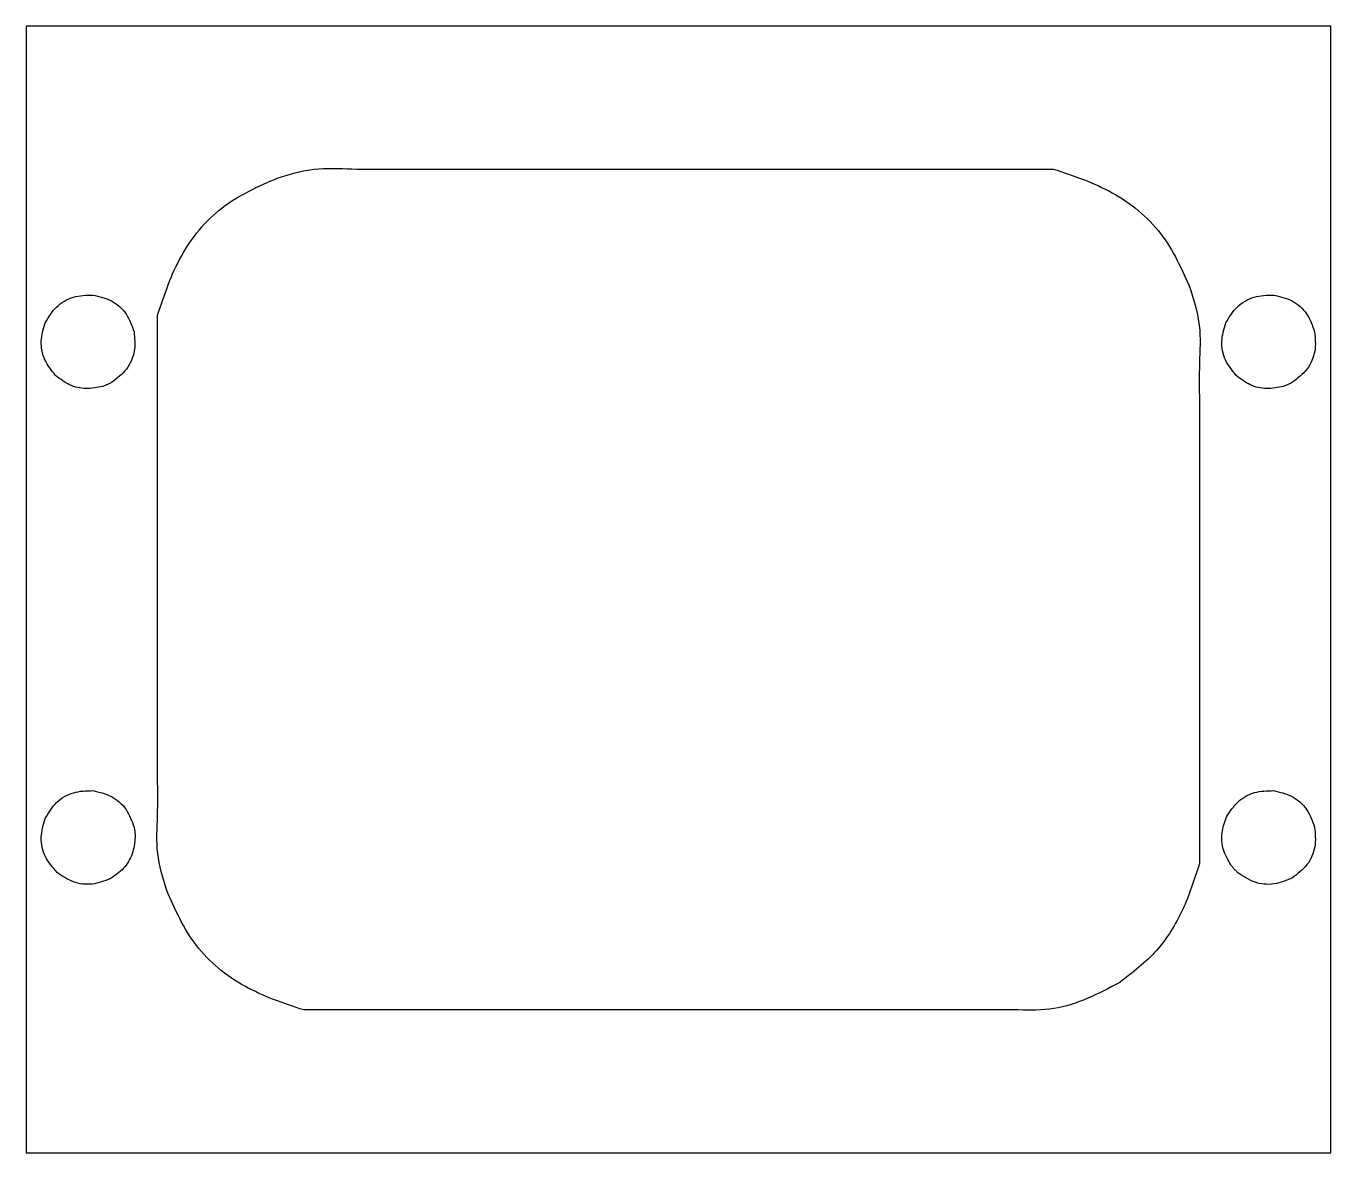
# Model space of a CAD drawing. Extents: x -244 to -119, y 41 to 149.
import ezdxf

# ---------------------------------------------------------------- set-up
doc = ezdxf.new("R2010")
doc.units = 0
doc.layers.add('Layer_1', color=7, linetype='CONTINUOUS')

msp = doc.modelspace()

# ---------------------------------------------------------------- linework, layer by layer
at = {"layer": 'Layer_1', "color": 7}
for p, q in [((-119.20761, 149.276936), (-244.207609, 149.276936)), ((-244.207609, 149.276936), (-244.207609, 41.276932)), ((-119.20761, 41.276932), (-119.20761, 149.276936)), ((-236.867009, 114.747134), (-236.867009, 114.747134)), ((-123.767009, 114.747134), (-123.767009, 114.747134)), ((-233.757608, 71.526949), (-233.757608, 71.526949)), ((-128.79821, 68.881934), (-128.79821, 68.881934)), ((-139.442309, 57.611248), (-139.442309, 57.611248)), ((-244.207609, 41.276932), (-119.20761, 41.276932))]:
    msp.add_line(p, q, dxfattribs=at)
for points, knots in [([(-220.07504, 134.739054), (-218.925023, 135.086672), (-216.612771, 135.785602), (-212.980161, 135.535812), (-210.575915, 135.564424), (-209.373241, 135.578736)], [0, 0, 0, 0, 3.573357, 7.184675, 10.799301, 10.799301, 10.799301, 10.799301]), ([(-209.373241, 135.578736), (-202.310238, 135.578736), (-188.184231, 135.578736), (-166.995221, 135.578736), (-152.869214, 135.578736), (-145.806211, 135.578736)], [0, 0, 0, 0, 21.18901, 42.37802, 63.567031, 63.567031, 63.567031, 63.567031]), ([(-145.806211, 135.578736), (-143.87124, 134.934049), (-140.016143, 133.649621), (-135.113996, 129.66204), (-133.469628, 125.919546), (-132.645892, 124.044765)], [0, 0, 0, 0, 6.099314, 12.151838, 18.227264, 18.227264, 18.227264, 18.227264]), ([(-231.609008, 121.578735), (-230.964321, 123.513705), (-229.679892, 127.368802), (-225.692314, 132.270951), (-221.94982, 133.915318), (-220.07504, 134.739054)], [0, 0, 0, 0, 6.099314, 12.151838, 18.227261, 18.227261, 18.227261, 18.227261]), ([(-132.645892, 124.044765), (-132.298274, 122.894748), (-131.599344, 120.582497), (-131.849134, 116.949889), (-131.820523, 114.545642), (-131.806211, 113.342969)], [0, 0, 0, 0, 3.573355, 7.184672, 10.799298, 10.799298, 10.799298, 10.799298]), ([(-242.375047, 120.831752), (-242.053205, 121.372855), (-241.40936, 122.45533), (-239.702212, 123.453819), (-238.442992, 123.484946), (-237.813452, 123.500508)], [0, 0, 0, 0, 1.869172, 3.739277, 5.608967, 5.608967, 5.608967, 5.608967]), ([(-237.813452, 123.500508), (-237.19938, 123.361635), (-235.970931, 123.083819), (-234.49374, 121.768822), (-234.075018, 120.580855), (-233.86568, 119.986937)], [0, 0, 0, 0, 1.869167, 3.739262, 5.608942, 5.608942, 5.608942, 5.608942]), ([(-129.275047, 120.831752), (-128.953205, 121.372855), (-128.30936, 122.45533), (-126.602212, 123.453819), (-125.342992, 123.484948), (-124.713452, 123.500511)], [0, 0, 0, 0, 1.869173, 3.739279, 5.608967, 5.608967, 5.608967, 5.608967]), ([(-124.713452, 123.500511), (-124.099381, 123.361636), (-122.870932, 123.083818), (-121.393739, 121.768824), (-120.975018, 120.580855), (-120.76568, 119.986937)], [0, 0, 0, 0, 1.869167, 3.739263, 5.608943, 5.608943, 5.608943, 5.608943]), ([(-231.609008, 77.21089), (-231.609008, 82.140651), (-231.609008, 92.000171), (-231.609008, 106.789453), (-231.609008, 116.648975), (-231.609008, 121.578735)], [0, 0, 0, 0, 14.789281, 29.578563, 44.367845, 44.367845, 44.367845, 44.367845]), ([(-241.377256, 115.788673), (-241.762373, 116.261295), (-242.532758, 117.206723), (-242.904283, 119.080278), (-242.551449, 120.247959), (-242.375047, 120.831752)], [0, 0, 0, 0, 1.811439, 3.623582, 5.435434, 5.435434, 5.435434, 5.435434]), ([(-128.277256, 115.788673), (-128.662372, 116.261295), (-129.432755, 117.206724), (-129.804283, 119.080278), (-129.451449, 120.247959), (-129.275047, 120.831752)], [0, 0, 0, 0, 1.811439, 3.623581, 5.435433, 5.435433, 5.435433, 5.435433]), ([(-233.86568, 119.986937), (-233.808005, 119.360005), (-233.692627, 118.105828), (-234.486814, 116.2946), (-235.487223, 115.529242), (-235.987373, 115.146606)], [0, 0, 0, 0, 1.869164, 3.739262, 5.608946, 5.608946, 5.608946, 5.608946]), ([(-120.76568, 119.986937), (-120.708006, 119.360005), (-120.592629, 118.105827), (-121.386815, 116.294599), (-122.387224, 115.529242), (-122.887373, 115.146606)], [0, 0, 0, 0, 1.869165, 3.739262, 5.608945, 5.608945, 5.608945, 5.608945]), ([(-236.867009, 114.747134), (-237.397078, 114.637673), (-238.45666, 114.418866), (-240.094634, 114.792537), (-240.949584, 115.456526), (-241.377256, 115.788673)], [0, 0, 0, 0, 1.612186, 3.22268, 4.834653, 4.834653, 4.834653, 4.834653]), ([(-235.987373, 115.146606), (-236.081098, 115.09383), (-236.268546, 114.988278), (-236.562523, 114.854035), (-236.765514, 114.782768), (-236.867009, 114.747134)], [0, 0, 0, 0, 0.32261, 0.645216, 0.967812, 0.967812, 0.967812, 0.967812]), ([(-123.767009, 114.747134), (-124.297078, 114.637674), (-125.356661, 114.418866), (-126.994634, 114.792538), (-127.849584, 115.456526), (-128.277256, 115.788673)], [0, 0, 0, 0, 1.612186, 3.22268, 4.834652, 4.834652, 4.834652, 4.834652]), ([(-122.887373, 115.146606), (-122.981098, 115.09383), (-123.168547, 114.988278), (-123.462523, 114.854035), (-123.665515, 114.782768), (-123.767009, 114.747134)], [0, 0, 0, 0, 0.32261, 0.645216, 0.967812, 0.967812, 0.967812, 0.967812]), ([(-131.806211, 113.342969), (-131.806211, 108.413209), (-131.806211, 98.553688), (-131.806211, 83.764406), (-131.806211, 73.904885), (-131.806211, 68.975124)], [0, 0, 0, 0, 14.789281, 29.578563, 44.367845, 44.367845, 44.367845, 44.367845]), ([(-230.769327, 66.5091), (-231.116945, 67.659116), (-231.815874, 69.971365), (-231.566085, 73.603972), (-231.594696, 76.008217), (-231.609008, 77.21089)], [0, 0, 0, 0, 3.573352, 7.184668, 10.799293, 10.799293, 10.799293, 10.799293]), ([(-242.375044, 73.331757), (-242.053202, 73.872866), (-241.409358, 74.955353), (-239.702234, 75.953926), (-238.442997, 75.985056), (-237.813449, 76.00062)], [0, 0, 0, 0, 1.869195, 3.739319, 5.609026, 5.609026, 5.609026, 5.609026]), ([(-237.813449, 76.00062), (-237.199375, 75.861733), (-235.970919, 75.583891), (-234.493762, 74.268837), (-234.075027, 73.080865), (-233.865682, 72.486945)], [0, 0, 0, 0, 1.869178, 3.739294, 5.608992, 5.608992, 5.608992, 5.608992]), ([(-129.201418, 73.493163), (-128.87094, 74.005498), (-128.209855, 75.030366), (-126.542787, 75.96273), (-125.323196, 75.987991), (-124.71345, 76.00062)], [0, 0, 0, 0, 1.811479, 3.62366, 5.435551, 5.435551, 5.435551, 5.435551]), ([(-124.71345, 76.00062), (-124.099375, 75.861734), (-122.870918, 75.583893), (-121.393762, 74.268837), (-120.975027, 73.080865), (-120.765683, 72.486945)], [0, 0, 0, 0, 1.869179, 3.739295, 5.608993, 5.608993, 5.608993, 5.608993]), ([(-241.246491, 68.168801), (-241.661652, 68.642092), (-242.492183, 69.588912), (-242.914277, 71.521029), (-242.554775, 72.728226), (-242.375044, 73.331757)], [0, 0, 0, 0, 1.869149, 3.739233, 5.608899, 5.608899, 5.608899, 5.608899]), ([(-128.79821, 68.881934), (-129.0661, 69.352223), (-129.601598, 70.292308), (-129.75238, 71.965525), (-129.385128, 72.983795), (-129.201418, 73.493163)], [0, 0, 0, 0, 1.612136, 3.222582, 4.834504, 4.834504, 4.834504, 4.834504]), ([(-233.757608, 71.526949), (-233.817307, 70.989011), (-233.93664, 69.913702), (-234.798137, 68.471395), (-235.693788, 67.863473), (-236.141819, 67.559373)], [0, 0, 0, 0, 1.612148, 3.222599, 4.834528, 4.834528, 4.834528, 4.834528]), ([(-233.865682, 72.486945), (-233.844456, 72.381502), (-233.802002, 72.170617), (-233.765182, 71.849555), (-233.760133, 71.634483), (-233.757608, 71.526949)], [0, 0, 0, 0, 0.322598, 0.645193, 0.967778, 0.967778, 0.967778, 0.967778]), ([(-120.765683, 72.486945), (-120.708006, 71.860017), (-120.592623, 70.60585), (-121.386787, 68.794619), (-122.387219, 68.0293), (-122.887379, 67.646684)], [0, 0, 0, 0, 1.869154, 3.739238, 5.608905, 5.608905, 5.608905, 5.608905]), ([(-131.806211, 68.975124), (-132.286005, 67.489539), (-133.239845, 64.536173), (-135.720789, 60.472641), (-138.197039, 58.568708), (-139.442309, 57.611248)], [0, 0, 0, 0, 4.681351, 9.306602, 13.985537, 13.985537, 13.985537, 13.985537]), ([(-128.146491, 68.168804), (-128.225644, 68.241632), (-128.383949, 68.387287), (-128.602457, 68.625389), (-128.73296, 68.79642), (-128.79821, 68.881934)], [0, 0, 0, 0, 0.322602, 0.645201, 0.967789, 0.967789, 0.967789, 0.967789]), ([(-236.141819, 67.559373), (-236.710325, 67.33915), (-237.84756, 66.898619), (-239.744251, 67.12423), (-240.745771, 67.820629), (-241.246491, 68.168801)], [0, 0, 0, 0, 1.811466, 3.623637, 5.435514, 5.435514, 5.435514, 5.435514]), ([(-122.887379, 67.646684), (-123.465811, 67.398101), (-124.622963, 66.900811), (-126.590981, 67.096412), (-127.628026, 67.811366), (-128.146491, 68.168804)], [0, 0, 0, 0, 1.869183, 3.739298, 5.608996, 5.608996, 5.608996, 5.608996]), ([(-217.609008, 54.975124), (-219.543975, 55.619818), (-223.399065, 56.904261), (-228.301217, 60.89183), (-229.945588, 64.634321), (-230.769327, 66.5091)], [0, 0, 0, 0, 6.099313, 12.151837, 18.227258, 18.227258, 18.227258, 18.227258]), ([(-139.442309, 57.611248), (-140.448475, 57.077146), (-142.452767, 56.01321), (-145.733635, 54.924834), (-148.011768, 54.958349), (-149.151992, 54.975124)], [0, 0, 0, 0, 3.419917, 6.812497, 10.21198, 10.21198, 10.21198, 10.21198]), ([(-149.151992, 54.975124), (-156.758327, 54.975124), (-171.970997, 54.975124), (-194.790003, 54.975124), (-210.002673, 54.975124), (-217.609008, 54.975124)], [0, 0, 0, 0, 22.819005, 45.638011, 68.457016, 68.457016, 68.457016, 68.457016])]:
    msp.add_open_spline(points, degree=3, knots=knots, dxfattribs=at)

doc.saveas('drawing.dxf')
